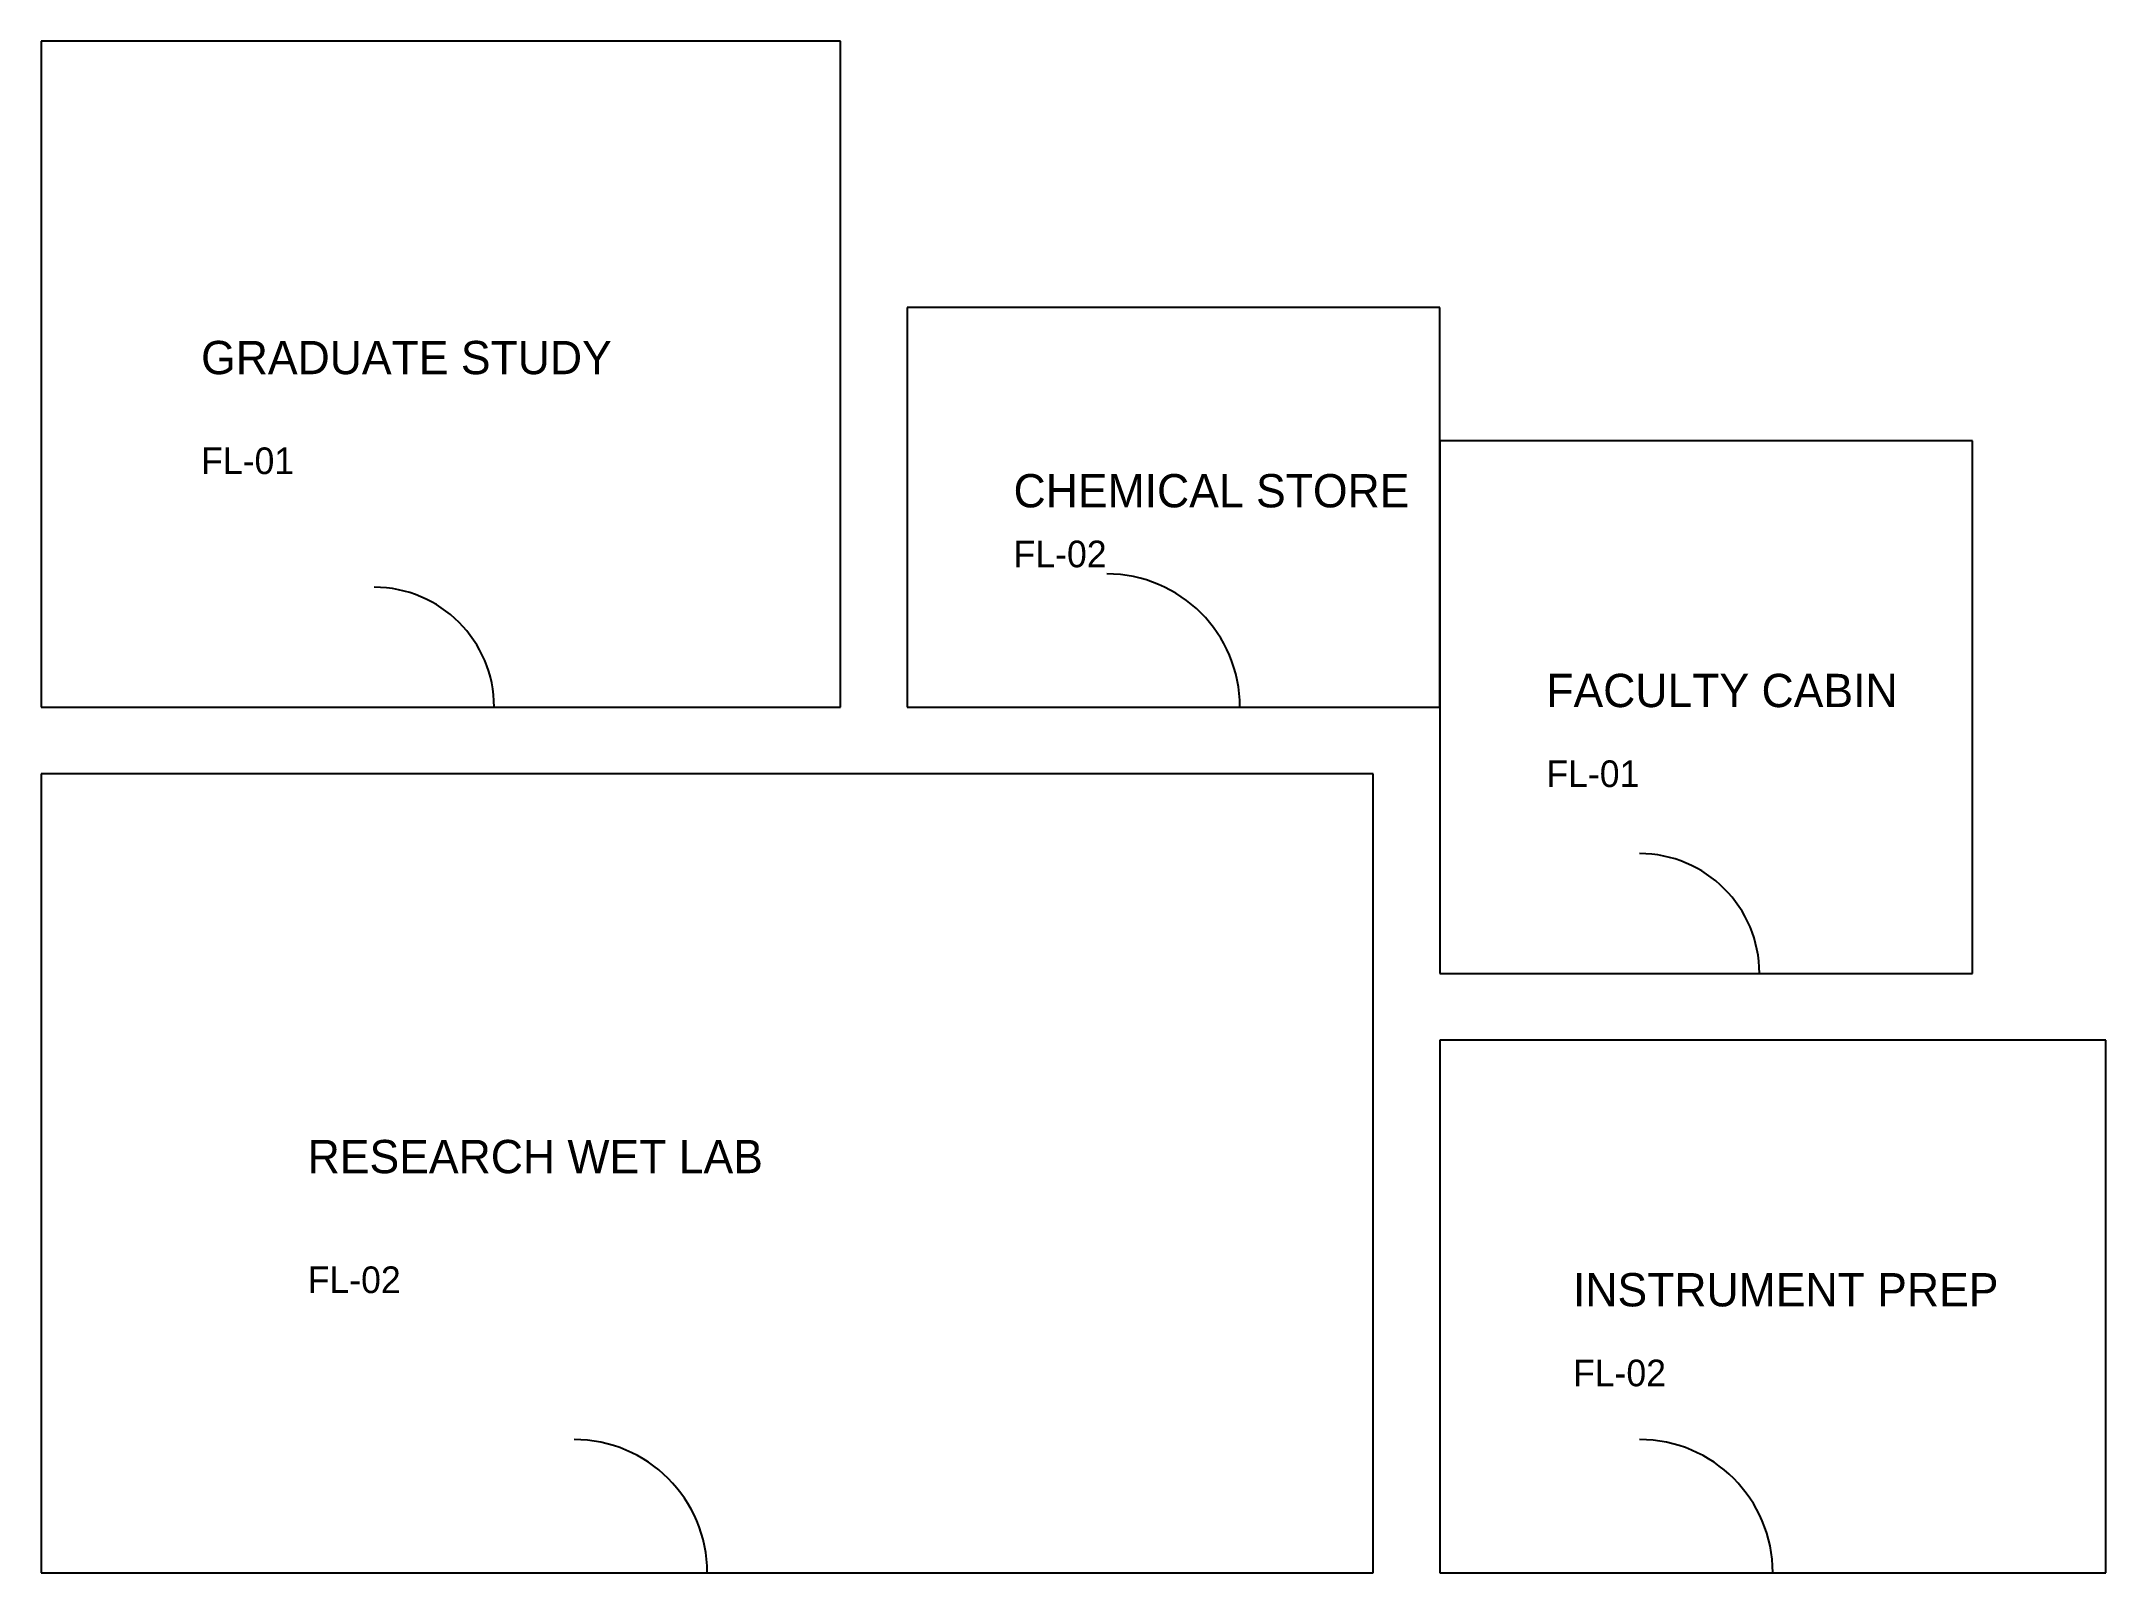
# Model space of a CAD drawing. Header units: millimetres. Extents: x 0 to 15500, y 0 to 11500.
import ezdxf

# ---------------------------------------------------------------- set-up
doc = ezdxf.new("R2010")
doc.units = ezdxf.units.MM

# ---------------------------------------------------------------- blocks, each defined once
blk = doc.blocks.new('LAB_FIRE_DOOR_1000')
blk.add_line((0, 0), (1000, 0))
blk.add_arc((0, 0), 1000, 0, 90)
blk = doc.blocks.new('CABIN_FLUSH_DOOR_900')
blk.add_line((0, 0), (900, 0))
blk.add_arc((0, 0), 900, 0, 90)

msp = doc.modelspace()

# ---------------------------------------------------------------- linework, layer by layer
at = {"layer": 'LAB_MASONRY_WALL'}
for p, q in [((6000, 11500), (0, 11500)), ((0, 11500), (0, 6500)), ((6000, 6500), (6000, 11500)), ((10500, 9500), (6500, 9500)), ((6500, 9500), (6500, 6500)), ((10500, 6500), (10500, 9500)), ((14500, 8500), (10500, 8500)), ((10500, 8500), (10500, 4500)), ((14500, 4500), (14500, 8500)), ((0, 6500), (6000, 6500)), ((6500, 6500), (10500, 6500)), ((10000, 6000), (0, 6000)), ((0, 6000), (0, 0)), ((10000, 0), (10000, 6000)), ((10500, 4500), (14500, 4500)), ((15500, 4000), (10500, 4000)), ((10500, 4000), (10500, 0)), ((15500, 0), (15500, 4000)), ((0, 0), (10000, 0)), ((10500, 0), (15500, 0))]:
    msp.add_line(p, q, dxfattribs=at)

# ---------------------------------------------------------------- block references
at = {"layer": 'LAB_ACCESS_DOORS'}
for name, p in [('LAB_FIRE_DOOR_1000', (8000, 6500)), ('CABIN_FLUSH_DOOR_900', (2500, 6500)), ('CABIN_FLUSH_DOOR_900', (12000, 4500)), ('LAB_FIRE_DOOR_1000', (4000, 0)), ('LAB_FIRE_DOOR_1000', (12000, 0))]:
    msp.add_blockref(name, p, dxfattribs=at)

# ---------------------------------------------------------------- texts
at = {"layer": 'CHEMICAL_RESISTANT_FLOOR'}
for s, p in [('FL-01', (1200, 8250)), ('FL-02', (7300, 7550)), ('FL-01', (11300, 5900)), ('FL-02', (2000, 2100)), ('FL-02', (11500, 1400))]:
    msp.add_text(s, height=200, dxfattribs=at).set_placement(p)
at = {"layer": 'TAG_NAME'}
for s, p in [('GRADUATE STUDY', (1200, 9000)), ('CHEMICAL STORE', (7300, 8000)), ('FACULTY CABIN', (11300, 6500)), ('RESEARCH WET LAB', (2000, 3000)), ('INSTRUMENT PREP', (11500, 2000))]:
    msp.add_text(s, height=250, dxfattribs=at).set_placement(p)

doc.saveas('drawing.dxf')
